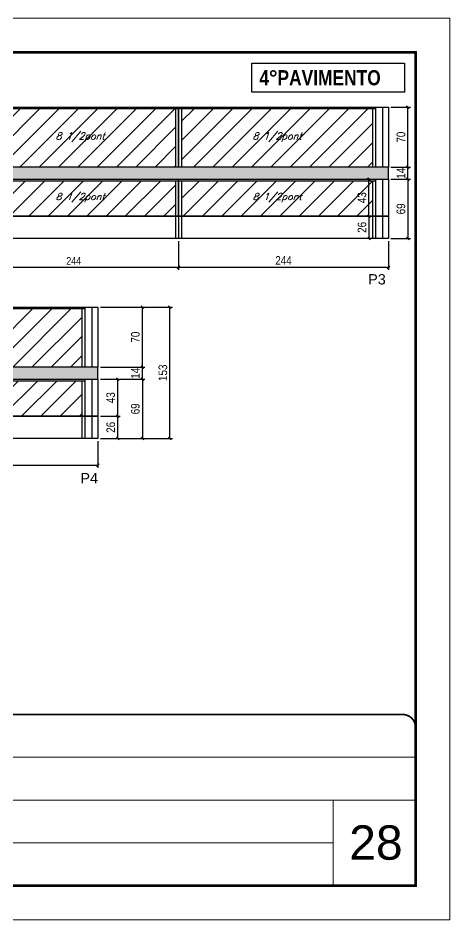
# Model space of a CAD drawing. Extents: x 3330 to 22105, y 1197 to 30204.
# Drawn here: x 18597 to 19100, y 21872 to 22922 of the extents above; entities that cross this region are included whole.
import ezdxf

# ---------------------------------------------------------------- set-up
doc = ezdxf.new("R2010")
doc.units = 0
doc.linetypes.add('CONTINUO', pattern=[0])
doc.linetypes.add('DASHED', pattern=[0.75, 0.5, -0.25])
for name, color, linetype in [('5', 5, 'Continuous'), ('COTA', 241, 'Continuous'), ('NOMENCLATURA', 7, 'Continuous'), ('Painéis', 200, 'Continuous'), ('SARR_2.2x7', 40, 'Continuous'), ('SARR_3.5x7', 81, 'Continuous'), ('texto', 7, 'Continuous')]:
    doc.layers.add(name, color=color, linetype=linetype)
for name, color, linetype, lineweight in [('CARIMBO', 255, 'Continuous', 9), ('Folhas', 255, 'Continuous', 9), ('Hachura', 251, 'Continuous', 9), ('SARRAFO DE PRESSAO', 251, 'DASHED', 9)]:
    doc.layers.add(name, color=color, linetype=linetype, lineweight=lineweight)
doc.styles.add('ARIAL', font='arial.ttf')
doc.styles.add('COTA TECNICA', font='techl___.ttf', dxfattribs={"height": 10})
doc.styles.add('COTA TECNICA-50', font='techl___.ttf', dxfattribs={"height": 9})
doc.styles.add('Romans', font='romans.shx')
doc.styles.get("Standard").update_dxf_attribs({"font": 'arial.ttf'})
doc.styles.add('TECNICA', font='techb___.ttf', dxfattribs={"height": 10})
doc.dimstyles.new('COTA PAINEL-50', dxfattribs={"dimtxt": 9, "dimasz": 3, "dimexe": 3, "dimexo": 3, "dimgap": 3, "dimtad": 1, "dimdec": 1, "dimzin": 12, "dimdsep": 46, "dimtxsty": 'COTA TECNICA-50', "dimblk1": 'OBLIQUE', "dimblk2": 'OBLIQUE', "dimsah": 1, "dimcen": 0.9, "dimclrd": 4, "dimclre": 4, "dimclrt": 240, "dimadec": 1, "dimazin": 3, "dimtfac": 1, "dimtdec": 1, "dimtmove": 0, "dimatfit": 3, "dimfxl": 1, "dimtolj": 1, "dimtzin": 12, "dimarcsym": 0})
doc.dimstyles.new('PAINEL', dxfattribs={"dimtxt": 10, "dimasz": 3, "dimexe": 3, "dimexo": 3, "dimgap": 3, "dimtad": 1, "dimdec": 1, "dimzin": 12, "dimdsep": 46, "dimtxsty": 'COTA TECNICA', "dimblk1": 'OBLIQUE', "dimblk2": 'OBLIQUE', "dimsah": 1, "dimcen": 0.9, "dimclrd": 4, "dimclre": 4, "dimclrt": 240, "dimadec": 1, "dimazin": 3, "dimtfac": 1, "dimtdec": 1, "dimtmove": 0, "dimatfit": 3, "dimfxl": 1, "dimtolj": 1, "dimtzin": 12, "dimarcsym": 0})
pattern_1 = [(45, (-116174.941, -6575.657), (-11.2253202, 11.2253202), [])]

# ---------------------------------------------------------------- blocks, each defined once
blk = doc.blocks.new('9999999999')
at = {"color": 30, "linetype": 'CONTINUO'}
for p, q in [((98564.6, 34379.6), (99584, 34379.6)), ((98564.6, 34329.8), (99488, 34329.8)), ((99584, 34329.8), (99488, 34329.8)), ((99488, 34329.8), (99488, 34230.2)), ((98564.6, 34280), (99488, 34280))]:
    blk.add_line(p, q, dxfattribs=at)
at = {"color": 30, "linetype": 'CONTINUO', "const_width": 2}
blk.add_lwpolyline([(99584, 34230.2), (99584, 34414.4, 0.414214), (99569, 34429.4), (98229, 34429.4, 0.414214), (98214, 34414.4), (98214, 34245.2, 0.414214), (98229, 34230.2), (99584, 34230.2)], format="xyb", dxfattribs=at)
at = {"layer": 'Folhas'}
blk.add_lwpolyline([(98139, 34190.2), (99624, 34190.2), (99624, 35240.2), (98139, 35240.2)], close=True, dxfattribs=at)
at = {"layer": 'Folhas', "color": 30, "const_width": 3}
blk.add_lwpolyline([(98214, 34230.2), (99584, 34230.2), (99584, 35200.2), (98214, 35200.2)], close=True, dxfattribs=at)
blk = doc.blocks.new('_Oblique')
at = {"color": 0, "linetype": 'ByBlock', "lineweight": -2}
blk.add_line((-0.5, -0.5), (0.5, 0.5), dxfattribs=at)
blk = doc.blocks.new('*D2610')
at = {"layer": 'COTA', "color": 4, "linetype": 'ByBlock', "lineweight": -2, "transparency": 16777216}
for p, q in [((18540, 22662), (18540, 22628.4)), ((18784, 22662), (18784, 22628.4)), ((18784, 22631.4), (18540, 22631.4))]:
    blk.add_line(p, q, dxfattribs=at)
at = {"layer": 'Defpoints', "color": 0, "linetype": 'ByBlock', "transparency": 16777216}
for p in [(18540, 22665), (18784, 22665), (18540, 22631.4)]:
    blk.add_point(p, dxfattribs=at)
at = {"layer": 'COTA', "color": 4, "linetype": 'ByBlock', "lineweight": -2, "transparency": 16777216, "xscale": 3, "yscale": 3, "zscale": 3, "rotation": 180}
blk.add_blockref('_Oblique', (18540, 22631.4), dxfattribs=at)
at = {"layer": 'COTA', "color": 4, "linetype": 'ByBlock', "lineweight": -2, "transparency": 16777216, "xscale": 3, "yscale": 3, "zscale": 3}
blk.add_blockref('_Oblique', (18784, 22631.4), dxfattribs=at)
at = {"layer": 'COTA', "color": 240, "linetype": 'ByBlock', "transparency": 16777216, "insert": (18662, 22639), "char_height": 9, "attachment_point": 5, "style": 'COTA TECNICA-50'}
blk.add_mtext('\\A1;244', dxfattribs=at)
blk = doc.blocks.new('*D2611')
at = {"layer": 'COTA', "color": 4, "linetype": 'ByBlock', "lineweight": -2, "transparency": 16777216}
for p, q in [((18784, 22662), (18784, 22628.4)), ((19028, 22662), (19028, 22628.4)), ((19028, 22631.4), (18784, 22631.4))]:
    blk.add_line(p, q, dxfattribs=at)
at = {"layer": 'Defpoints', "color": 0, "linetype": 'ByBlock', "transparency": 16777216}
for p in [(18784, 22665), (19028, 22665), (18784, 22631.4)]:
    blk.add_point(p, dxfattribs=at)
at = {"layer": 'COTA', "color": 4, "linetype": 'ByBlock', "lineweight": -2, "transparency": 16777216, "xscale": 3, "yscale": 3, "zscale": 3, "rotation": 180}
blk.add_blockref('_Oblique', (18784, 22631.4), dxfattribs=at)
at = {"layer": 'COTA', "color": 4, "linetype": 'ByBlock', "lineweight": -2, "transparency": 16777216, "xscale": 3, "yscale": 3, "zscale": 3}
blk.add_blockref('_Oblique', (19028, 22631.4), dxfattribs=at)
at = {"layer": 'COTA', "color": 240, "linetype": 'ByBlock', "transparency": 16777216, "insert": (18906, 22639.5), "char_height": 10, "attachment_point": 5, "style": 'COTA TECNICA'}
blk.add_mtext('\\A1;244', dxfattribs=at)
blk = doc.blocks.new('*D2612')
at = {"layer": 'COTA', "color": 4, "linetype": 'ByBlock', "lineweight": -2, "transparency": 16777216}
for p, q in [((19031, 22734), (19053.7, 22734)), ((19050.7, 22734), (19050.7, 22665)), ((19031, 22665), (19053.7, 22665))]:
    blk.add_line(p, q, dxfattribs=at)
at = {"layer": 'Defpoints', "color": 0, "linetype": 'ByBlock', "transparency": 16777216}
for p in [(19028, 22734), (19028, 22665), (19050.7, 22665)]:
    blk.add_point(p, dxfattribs=at)
at = {"layer": 'COTA', "color": 4, "linetype": 'ByBlock', "lineweight": -2, "transparency": 16777216, "xscale": 3, "yscale": 3, "zscale": 3}
for p, rotation in [((19050.7, 22734), 90), ((19050.7, 22665), 270)]:
    blk.add_blockref('_Oblique', p, dxfattribs=dict(at, rotation=rotation))
at = {"layer": 'COTA', "color": 240, "linetype": 'ByBlock', "transparency": 16777216, "insert": (19042.6, 22699.5), "char_height": 10, "attachment_point": 5, "rotation": 90, "style": 'COTA TECNICA'}
blk.add_mtext('\\A1;69', dxfattribs=at)
blk = doc.blocks.new('*D2613')
at = {"layer": 'COTA', "color": 4, "linetype": 'ByBlock', "lineweight": -2, "transparency": 16777216}
for p, q in [((19031, 22818), (19053.7, 22818)), ((19050.7, 22748), (19050.7, 22818)), ((19031, 22748), (19053.7, 22748))]:
    blk.add_line(p, q, dxfattribs=at)
at = {"layer": 'Defpoints', "color": 0, "linetype": 'ByBlock', "transparency": 16777216}
for p in [(19028, 22818), (19050.7, 22818), (19028, 22748)]:
    blk.add_point(p, dxfattribs=at)
at = {"layer": 'COTA', "color": 4, "linetype": 'ByBlock', "lineweight": -2, "transparency": 16777216, "xscale": 3, "yscale": 3, "zscale": 3}
for p, rotation in [((19050.7, 22818), 90), ((19050.7, 22748), 270)]:
    blk.add_blockref('_Oblique', p, dxfattribs=dict(at, rotation=rotation))
at = {"layer": 'COTA', "color": 240, "linetype": 'ByBlock', "transparency": 16777216, "insert": (19042.6, 22783), "char_height": 10, "attachment_point": 5, "rotation": 90, "style": 'COTA TECNICA'}
blk.add_mtext('\\A1;70', dxfattribs=at)
blk = doc.blocks.new('*D2614')
at = {"layer": 'COTA', "color": 4, "linetype": 'ByBlock', "lineweight": -2, "transparency": 16777216}
for p, q in [((19031, 22748), (19053.7, 22748)), ((19050.7, 22734), (19050.7, 22748)), ((19031, 22734), (19053.7, 22734))]:
    blk.add_line(p, q, dxfattribs=at)
at = {"layer": 'Defpoints', "color": 0, "linetype": 'ByBlock', "transparency": 16777216}
for p in [(19028, 22748), (19050.7, 22748), (19028, 22734)]:
    blk.add_point(p, dxfattribs=at)
at = {"layer": 'COTA', "color": 4, "linetype": 'ByBlock', "lineweight": -2, "transparency": 16777216, "xscale": 3, "yscale": 3, "zscale": 3}
for p, rotation in [((19050.7, 22748), 90), ((19050.7, 22734), 270)]:
    blk.add_blockref('_Oblique', p, dxfattribs=dict(at, rotation=rotation))
at = {"layer": 'COTA', "color": 240, "linetype": 'ByBlock', "transparency": 16777216, "insert": (19042.6, 22741), "char_height": 10, "attachment_point": 5, "rotation": 90, "style": 'COTA TECNICA'}
blk.add_mtext('\\A1;14', dxfattribs=at)
blk = doc.blocks.new('*D2570')
at = {"layer": 'COTA', "color": 4, "linetype": 'ByBlock', "lineweight": -2, "transparency": 16777216}
for p, q in [((18446, 22429.2), (18446, 22398.2)), ((18690, 22429.2), (18690, 22398.2)), ((18446, 22401.2), (18690, 22401.2))]:
    blk.add_line(p, q, dxfattribs=at)
at = {"layer": 'Defpoints', "color": 0, "linetype": 'ByBlock', "transparency": 16777216}
for p in [(18446, 22432.2), (18690, 22432.2), (18690, 22401.2)]:
    blk.add_point(p, dxfattribs=at)
at = {"layer": 'COTA', "color": 4, "linetype": 'ByBlock', "lineweight": -2, "transparency": 16777216, "xscale": 3, "yscale": 3, "zscale": 3, "rotation": 180}
blk.add_blockref('_Oblique', (18446, 22401.2), dxfattribs=at)
at = {"layer": 'COTA', "color": 4, "linetype": 'ByBlock', "lineweight": -2, "transparency": 16777216, "xscale": 3, "yscale": 3, "zscale": 3}
blk.add_blockref('_Oblique', (18690, 22401.2), dxfattribs=at)
at = {"layer": 'COTA', "color": 240, "linetype": 'ByBlock', "transparency": 16777216, "insert": (18568, 22409.2), "char_height": 10, "attachment_point": 5, "style": 'COTA TECNICA'}
blk.add_mtext('\\A1;244', dxfattribs=at)
blk = doc.blocks.new('*D2571')
at = {"layer": 'COTA', "color": 4, "linetype": 'ByBlock', "lineweight": -2, "transparency": 16777216}
for p, q in [((18693, 22501.2), (18744.9, 22501.2)), ((18741.9, 22501.2), (18741.9, 22432.2)), ((18693, 22432.2), (18744.9, 22432.2))]:
    blk.add_line(p, q, dxfattribs=at)
at = {"layer": 'Defpoints', "color": 0, "linetype": 'ByBlock', "transparency": 16777216}
for p in [(18690, 22501.2), (18690, 22432.2), (18741.9, 22432.2)]:
    blk.add_point(p, dxfattribs=at)
at = {"layer": 'COTA', "color": 4, "linetype": 'ByBlock', "lineweight": -2, "transparency": 16777216, "xscale": 3, "yscale": 3, "zscale": 3}
for p, rotation in [((18741.9, 22501.2), 90), ((18741.9, 22432.2), 270)]:
    blk.add_blockref('_Oblique', p, dxfattribs=dict(at, rotation=rotation))
at = {"layer": 'COTA', "color": 240, "linetype": 'ByBlock', "transparency": 16777216, "insert": (18733.7, 22466.7), "char_height": 10, "attachment_point": 5, "rotation": 90, "style": 'COTA TECNICA'}
blk.add_mtext('\\A1;69', dxfattribs=at)
blk = doc.blocks.new('*D2572')
at = {"layer": 'COTA', "color": 4, "linetype": 'ByBlock', "lineweight": -2, "transparency": 16777216}
for p, q in [((18693, 22585.2), (18744.9, 22585.2)), ((18741.9, 22515.2), (18741.9, 22585.2)), ((18693, 22515.2), (18744.9, 22515.2))]:
    blk.add_line(p, q, dxfattribs=at)
at = {"layer": 'Defpoints', "color": 0, "linetype": 'ByBlock', "transparency": 16777216}
for p in [(18690, 22585.2), (18741.9, 22585.2), (18690, 22515.2)]:
    blk.add_point(p, dxfattribs=at)
at = {"layer": 'COTA', "color": 4, "linetype": 'ByBlock', "lineweight": -2, "transparency": 16777216, "xscale": 3, "yscale": 3, "zscale": 3}
for p, rotation in [((18741.9, 22585.2), 90), ((18741.9, 22515.2), 270)]:
    blk.add_blockref('_Oblique', p, dxfattribs=dict(at, rotation=rotation))
at = {"layer": 'COTA', "color": 240, "linetype": 'ByBlock', "transparency": 16777216, "insert": (18733.8, 22550.2), "char_height": 10, "attachment_point": 5, "rotation": 90, "style": 'COTA TECNICA'}
blk.add_mtext('\\A1;70', dxfattribs=at)
blk = doc.blocks.new('*D2573')
at = {"layer": 'COTA', "color": 4, "linetype": 'ByBlock', "lineweight": -2, "transparency": 16777216}
for p, q in [((18693, 22515.2), (18744.9, 22515.2)), ((18741.9, 22501.2), (18741.9, 22515.2)), ((18693, 22501.2), (18744.9, 22501.2))]:
    blk.add_line(p, q, dxfattribs=at)
at = {"layer": 'Defpoints', "color": 0, "linetype": 'ByBlock', "transparency": 16777216}
for p in [(18690, 22515.2), (18741.9, 22515.2), (18690, 22501.2)]:
    blk.add_point(p, dxfattribs=at)
at = {"layer": 'COTA', "color": 4, "linetype": 'ByBlock', "lineweight": -2, "transparency": 16777216, "xscale": 3, "yscale": 3, "zscale": 3}
for p, rotation in [((18741.9, 22515.2), 90), ((18741.9, 22501.2), 270)]:
    blk.add_blockref('_Oblique', p, dxfattribs=dict(at, rotation=rotation))
at = {"layer": 'COTA', "color": 240, "linetype": 'ByBlock', "transparency": 16777216, "insert": (18733.8, 22508.2), "char_height": 10, "attachment_point": 5, "rotation": 90, "style": 'COTA TECNICA'}
blk.add_mtext('\\A1;14', dxfattribs=at)
blk = doc.blocks.new('*D2574')
at = {"layer": 'COTA', "color": 4, "linetype": 'ByBlock', "lineweight": -2, "transparency": 16777216}
for p, q in [((18693, 22585.2), (18776.9, 22585.2)), ((18773.9, 22432.2), (18773.9, 22585.2)), ((18693, 22432.2), (18776.9, 22432.2))]:
    blk.add_line(p, q, dxfattribs=at)
at = {"layer": 'Defpoints', "color": 0, "linetype": 'ByBlock', "transparency": 16777216}
for p in [(18690, 22585.2), (18773.9, 22585.2), (18690, 22432.2)]:
    blk.add_point(p, dxfattribs=at)
at = {"layer": 'COTA', "color": 4, "linetype": 'ByBlock', "lineweight": -2, "transparency": 16777216, "xscale": 3, "yscale": 3, "zscale": 3}
for p, rotation in [((18773.9, 22585.2), 90), ((18773.9, 22432.2), 270)]:
    blk.add_blockref('_Oblique', p, dxfattribs=dict(at, rotation=rotation))
at = {"layer": 'COTA', "color": 240, "linetype": 'ByBlock', "transparency": 16777216, "insert": (18765.7, 22508.7), "char_height": 10, "attachment_point": 5, "rotation": 90, "style": 'COTA TECNICA'}
blk.add_mtext('\\A1;153', dxfattribs=at)
blk = doc.blocks.new('*D2575')
at = {"layer": 'COTA', "color": 4, "linetype": 'ByBlock', "lineweight": -2, "transparency": 16777216}
for p, q in [((19006.5, 22691), (19002.4, 22691)), ((19005.4, 22691), (19005.4, 22665)), ((19006.5, 22665), (19002.4, 22665))]:
    blk.add_line(p, q, dxfattribs=at)
at = {"layer": 'Defpoints', "color": 0, "linetype": 'ByBlock', "transparency": 16777216}
for p in [(19009.5, 22691), (19005.4, 22665), (19009.5, 22665)]:
    blk.add_point(p, dxfattribs=at)
at = {"layer": 'COTA', "color": 4, "linetype": 'ByBlock', "lineweight": -2, "transparency": 16777216, "xscale": 3, "yscale": 3, "zscale": 3}
for p, rotation in [((19005.4, 22691), 90), ((19005.4, 22665), 270)]:
    blk.add_blockref('_Oblique', p, dxfattribs=dict(at, rotation=rotation))
at = {"layer": 'COTA', "color": 240, "linetype": 'ByBlock', "transparency": 16777216, "insert": (18997.3, 22678), "char_height": 10, "attachment_point": 5, "rotation": 90, "style": 'COTA TECNICA'}
blk.add_mtext('\\A1;26', dxfattribs=at)
blk = doc.blocks.new('*D2582')
at = {"layer": 'COTA', "color": 4, "linetype": 'ByBlock', "lineweight": -2, "transparency": 16777216}
for p, q in [((19006.5, 22734), (19002.4, 22734)), ((19005.4, 22691), (19005.4, 22734)), ((19006.5, 22691), (19002.4, 22691))]:
    blk.add_line(p, q, dxfattribs=at)
at = {"layer": 'Defpoints', "color": 0, "linetype": 'ByBlock', "transparency": 16777216}
for p in [(19005.4, 22734), (19009.5, 22734), (19009.5, 22691)]:
    blk.add_point(p, dxfattribs=at)
at = {"layer": 'COTA', "color": 4, "linetype": 'ByBlock', "lineweight": -2, "transparency": 16777216, "xscale": 3, "yscale": 3, "zscale": 3}
for p, rotation in [((19005.4, 22734), 90), ((19005.4, 22691), 270)]:
    blk.add_blockref('_Oblique', p, dxfattribs=dict(at, rotation=rotation))
at = {"layer": 'COTA', "color": 240, "linetype": 'ByBlock', "transparency": 16777216, "insert": (18997.2, 22712.5), "char_height": 10, "attachment_point": 5, "rotation": 90, "style": 'COTA TECNICA'}
blk.add_mtext('\\A1;43', dxfattribs=at)
blk = doc.blocks.new('*D2583')
at = {"layer": 'COTA', "color": 4, "linetype": 'ByBlock', "lineweight": -2, "transparency": 16777216}
for p, q in [((18693, 22458.2), (18716.2, 22458.2)), ((18713.2, 22432.2), (18713.2, 22458.2)), ((18693, 22432.2), (18716.2, 22432.2))]:
    blk.add_line(p, q, dxfattribs=at)
at = {"layer": 'Defpoints', "color": 0, "linetype": 'ByBlock', "transparency": 16777216}
for p in [(18690, 22458.2), (18713.2, 22458.2), (18690, 22432.2)]:
    blk.add_point(p, dxfattribs=at)
at = {"layer": 'COTA', "color": 4, "linetype": 'ByBlock', "lineweight": -2, "transparency": 16777216, "xscale": 3, "yscale": 3, "zscale": 3}
for p, rotation in [((18713.2, 22458.2), 90), ((18713.2, 22432.2), 270)]:
    blk.add_blockref('_Oblique', p, dxfattribs=dict(at, rotation=rotation))
at = {"layer": 'COTA', "color": 240, "linetype": 'ByBlock', "transparency": 16777216, "insert": (18705.1, 22445.2), "char_height": 10, "attachment_point": 5, "rotation": 90, "style": 'COTA TECNICA'}
blk.add_mtext('\\A1;26', dxfattribs=at)
blk = doc.blocks.new('*D2584')
at = {"layer": 'COTA', "color": 4, "linetype": 'ByBlock', "lineweight": -2, "transparency": 16777216}
for p, q in [((18693, 22501.2), (18716.2, 22501.2)), ((18713.2, 22458.2), (18713.2, 22501.2)), ((18693, 22458.2), (18716.2, 22458.2))]:
    blk.add_line(p, q, dxfattribs=at)
at = {"layer": 'Defpoints', "color": 0, "linetype": 'ByBlock', "transparency": 16777216}
for p in [(18690, 22501.2), (18713.2, 22501.2), (18690, 22458.2)]:
    blk.add_point(p, dxfattribs=at)
at = {"layer": 'COTA', "color": 4, "linetype": 'ByBlock', "lineweight": -2, "transparency": 16777216, "xscale": 3, "yscale": 3, "zscale": 3}
for p, rotation in [((18713.2, 22501.2), 90), ((18713.2, 22458.2), 270)]:
    blk.add_blockref('_Oblique', p, dxfattribs=dict(at, rotation=rotation))
at = {"layer": 'COTA', "color": 240, "linetype": 'ByBlock', "transparency": 16777216, "insert": (18705, 22479.7), "char_height": 10, "attachment_point": 5, "rotation": 90, "style": 'COTA TECNICA'}
blk.add_mtext('\\A1;43', dxfattribs=at)

msp = doc.modelspace()

# ---------------------------------------------------------------- hatches: boundary and pattern name
at = {"layer": 'COTA', "linetype": 'ByBlock'}
h = msp.add_hatch(dxfattribs=at)
h.set_pattern_fill('AR-CONC', color=256, scale=0.03)
h.set_pattern_definition([(50, (-116174.9415, -6575.6573), (5.46554007, -0.47817257), [0.5715, -6.2865]), (355, (-116174.9415, -6575.657), (-1.05730264, 5.73170536), [0.4572, -5.02921753]), (100.4514447, (-116174.486, -6575.697), (4.40823741, 5.25353256), [0.48570026, -5.34270734]), (46.1842, (-116174.9415, -6574.133), (8.13237123, -1.26126984), [0.85725, -9.42975]), (96.6355576, (-116174.264, -6574.238), (7.122124, 7.42278374), [0.7285507, -8.01406824]), (351.184151, (-116174.9415, -6574.133), (7.122124, 7.42278374), [0.685799, -7.54379196]), (21, (-116174.1795, -6574.5143), (4.54843174, -3.06795595), [0.5715, -6.2865]), (326, (-116174.1795, -6574.514), (1.85406085, 5.52563898), [0.4572, -5.0292]), (71.451445, (-116173.8004, -6574.77), (6.40249258, 2.45768307), [0.48570026, -5.34269813]), (37.5, (-116174.9415, -6575.6573), (0.092658098, 2.536651166), [0, -4.96824, 0, -5.1054, 0, -5.04825]), (7.5, (-116174.9415, -6575.6573), (2.004589875, 3.005417245), [0, -2.91084, 0, -4.85394, 0, -1.92405]), (327.5, (-116176.6407, -6575.6573), (4.067717855, -0.17186232), [0, -1.905, 0, -5.9436, 0, -7.8867]), (317.5, (-116177.4027, -6575.6573), (4.44387544, 0.76279473), [0, -2.4765, 0, -3.94716, 0, -5.6007])])
h.paths.add_polyline_path([(18540.04, 22818.03), (18515.04, 22818.03), (18515.04, 22748.03), (18271.04, 22748.03), (18027.04, 22748.03), (18027.04, 22734.03), (18271.04, 22734.03), (18515.04, 22734.03), (18515.04, 22691.03), (18515.04, 22665.03), (18540.04, 22665.03), (18540.04, 22691.03), (18540.04, 22734.03), (18784.04, 22734.03), (19028.04, 22734.03), (19028.04, 22748.03), (18784.04, 22748.03), (18540.04, 22748.03)])
h = msp.add_hatch(dxfattribs=at)
h.set_pattern_fill('AR-CONC', color=256, scale=0.03)
h.set_pattern_definition([(50, (-113004.9415, -7732.659), (5.46554007, -0.47817257), [0.5715, -6.2865]), (355, (-113004.9415, -7732.659), (-1.05730264, 5.73170536), [0.4572, -5.02921753]), (100.4514447, (-113004.486, -7732.699), (4.40823741, 5.25353256), [0.48570026, -5.34270734]), (46.1842, (-113004.9415, -7731.135), (8.13237123, -1.26126984), [0.85725, -9.42975]), (96.6355576, (-113004.264, -7731.24), (7.122124, 7.42278374), [0.7285507, -8.01406824]), (351.184151, (-113004.9415, -7731.135), (7.122124, 7.42278374), [0.685799, -7.54379196]), (21, (-113004.1795, -7731.516), (4.54843174, -3.06795595), [0.5715, -6.2865]), (326, (-113004.1795, -7731.516), (1.85406085, 5.52563898), [0.4572, -5.0292]), (71.451445, (-113003.8004, -7731.7717), (6.40249258, 2.45768307), [0.48570026, -5.34269813]), (37.5, (-113004.9415, -7732.659), (0.092658098, 2.536651166), [0, -4.96824, 0, -5.1054, 0, -5.04825]), (7.5, (-113004.9415, -7732.659), (2.004589875, 3.005417245), [0, -2.91084, 0, -4.85394, 0, -1.92405]), (327.5, (-113006.6407, -7732.659), (4.067717855, -0.17186232), [0, -1.905, 0, -5.9436, 0, -7.8867]), (317.5, (-113007.4027, -7732.659), (4.44387544, 0.76279473), [0, -2.4765, 0, -3.94716, 0, -5.6007])])
h.paths.add_polyline_path([(18690.04, 22501.15), (18690.04, 22515.15), (18271.04, 22515.15), (18027.04, 22515.15), (18027.04, 22501.15), (18271.04, 22501.15)])
at = {"layer": 'Hachura', "linetype": 'ByBlock'}
h = msp.add_hatch(dxfattribs=at)
h.set_pattern_fill('ANSI31', color=256, scale=5)
h.set_pattern_definition(pattern_1)
h.paths.add_polyline_path([(18267.54, 22815.83), (18045.54, 22815.83), (18045.54, 22748.03), (18267.54, 22748.03)])
h.paths.add_polyline_path([(18496.54, 22748.03), (18496.54, 22815.83), (18274.54, 22815.83), (18274.54, 22748.03)])
h.paths.add_polyline_path([(18045.54, 22731.83), (18045.54, 22691.03), (18267.54, 22691.03), (18267.54, 22731.83)])
h.paths.add_polyline_path([(18274.54, 22691.03), (18496.54, 22691.03), (18496.54, 22731.83), (18274.54, 22731.83)])
h.paths.add_polyline_path([(18780.54, 22748.03), (18780.54, 22815.83), (18558.54, 22815.83), (18558.54, 22748.03)])
h.paths.add_polyline_path([(18558.54, 22731.83), (18558.54, 22691.03), (18780.54, 22691.03), (18780.54, 22731.83)])
h.paths.add_polyline_path([(19009.54, 22691.03), (19009.54, 22731.83), (18787.54, 22731.83), (18787.54, 22691.03)])
h.paths.add_polyline_path([(19009.54, 22748.03), (19009.54, 22815.83), (18787.54, 22815.83), (18787.54, 22748.03)])
h = msp.add_hatch(dxfattribs=at)
h.set_pattern_fill('ANSI31', color=256, scale=5)
h.set_pattern_definition(pattern_1)
h.paths.add_polyline_path([(18267.54, 22582.95), (18045.54, 22582.95), (18045.54, 22515.15), (18267.54, 22515.15)])
h.paths.add_polyline_path([(18274.54, 22582.95), (18274.54, 22515.15), (18442.54, 22515.15), (18442.54, 22582.95)])
h.paths.add_polyline_path([(18449.54, 22582.95), (18449.54, 22515.15), (18671.54, 22515.15), (18671.54, 22582.95)])
h.paths.add_polyline_path([(18671.54, 22458.15), (18671.54, 22498.95), (18449.54, 22498.95), (18449.54, 22458.15)])
h.paths.add_polyline_path([(18442.54, 22458.15), (18442.54, 22498.95), (18274.54, 22498.95), (18274.54, 22458.15)])
h.paths.add_polyline_path([(18267.54, 22458.15), (18267.54, 22498.95), (18045.54, 22498.95), (18045.54, 22458.15)])

# ---------------------------------------------------------------- linework, layer by layer
at = {"layer": 'COTA', "linetype": 'ByBlock'}
for p, q in [((19028.04, 22734.03), (19028.04, 22748.03)), ((18784.04, 22691.03), (18784.04, 22665.03)), ((18787.54, 22665.03), (18780.54, 22665.03)), ((19013.04, 22665.03), (19009.54, 22665.03)), ((18690.04, 22501.15), (18690.04, 22515.15)), ((18675.04, 22432.15), (18671.54, 22432.15))]:
    msp.add_line(p, q, dxfattribs=at)
at = {"layer": 'NOMENCLATURA'}
msp.add_lwpolyline([(18869.33, 22869.17), (19046.86, 22869.17), (19046.86, 22835.35), (18869.33, 22835.35)], close=True, dxfattribs=at)
at = {"layer": 'Painéis', "linetype": 'Continuous'}
msp.add_line((18784.04, 22691.03), (18784.04, 22734.03), dxfattribs=at)
for points in [[(18540.04, 22818.03), (18784.04, 22818.03), (18784.04, 22748.03), (18540.04, 22748.03)], [(18784.04, 22818.03), (19028.04, 22818.03), (19028.04, 22748.03), (18784.04, 22748.03)], [(18540.04, 22734.03), (18784.04, 22734.03), (18784.04, 22691.03), (18540.04, 22691.03)], [(18784.04, 22734.03), (19028.04, 22734.03), (19028.04, 22691.03), (18784.04, 22691.03)], [(18540.04, 22691.03), (19028.04, 22691.03), (19028.04, 22665.03), (18540.04, 22665.03)], [(18271.04, 22585.15), (18690.04, 22585.15), (18690.04, 22515.15), (18271.04, 22515.15)], [(18271.04, 22501.15), (18690.04, 22501.15), (18690.04, 22458.15), (18271.04, 22458.15)], [(18027.04, 22458.15), (18690.04, 22458.15), (18690.04, 22432.15), (18027.04, 22432.15)]]:
    msp.add_lwpolyline(points, close=True, dxfattribs=at)
at = {"layer": 'SARR_2.2x7', "linetype": 'Continuous'}
for p, q in [((19021.04, 22818.03), (19021.04, 22748.03)), ((18784.04, 22815.83), (18555.04, 22815.83)), ((19013.04, 22815.83), (18784.04, 22815.83)), ((19021.04, 22734.03), (19021.04, 22691.03)), ((18784.04, 22731.83), (18555.04, 22731.83)), ((19013.04, 22731.83), (18784.04, 22731.83)), ((19021.04, 22691.03), (19021.04, 22665.03)), ((18675.04, 22582.95), (18446.04, 22582.95)), ((18683.04, 22585.15), (18683.04, 22515.15)), ((18675.04, 22498.95), (18446.04, 22498.95)), ((18683.04, 22501.15), (18683.04, 22458.15)), ((18683.04, 22458.15), (18683.04, 22432.15))]:
    msp.add_line(p, q, dxfattribs=at)
at = {"layer": 'SARR_3.5x7'}
for p, q in [((19013.04, 22818.03), (19013.04, 22748.03)), ((18780.54, 22815.83), (18780.54, 22748.03)), ((18787.54, 22815.83), (18787.54, 22748.03)), ((19009.54, 22815.83), (19009.54, 22748.03)), ((19013.04, 22734.03), (19013.04, 22665.03)), ((18780.54, 22731.83), (18780.54, 22665.03)), ((18787.54, 22731.83), (18787.54, 22665.03)), ((19009.54, 22731.83), (19009.54, 22665.03)), ((18671.54, 22582.95), (18671.54, 22515.15)), ((18675.04, 22585.15), (18675.04, 22515.15)), ((18671.54, 22498.95), (18671.54, 22432.15)), ((18675.04, 22501.15), (18675.04, 22432.15))]:
    msp.add_line(p, q, dxfattribs=at)

# ---------------------------------------------------------------- block references
at = {"layer": 'SARRAFO DE PRESSAO', "color": 6, "linetype": 'ByBlock'}
msp.add_blockref('9999999999', (-80524.42, -12318.53), dxfattribs=at)

# ---------------------------------------------------------------- texts
at = {"layer": '5', "linetype": 'Continuous'}
for s, p in [('P3', (19004.44, 22611.51)), ('P4', (18669.8, 22379.97))]:
    msp.add_text(s, height=12, rotation=359.99996, dxfattribs=at).set_placement(p)
at = {"layer": 'CARIMBO', "style": 'ARIAL'}
msp.add_text('28', height=40, dxfattribs=at).set_placement((18982.42, 21941.82))
at = {"layer": 'NOMENCLATURA', "style": 'TECNICA'}
msp.add_text('4°PAVIMENTO ', height=17.6379, dxfattribs=at).set_placement((18877.91, 22843.36))
at = {"layer": 'texto', "color": 2, "char_height": 8, "attachment_point": 5, "style": 'Romans'}
for insert in [(18669.54, 22783.03), (18898.54, 22783.03), (18669.54, 22712.53), (18898.54, 22712.53)]:
    msp.add_mtext('{\\Q19;\\C256;8 1/2pont}', dxfattribs=dict(at, insert=insert))

# ---------------------------------------------------------------- dimensions: what is measured, and where the dimension line sits
at = {"layer": 'COTA', "linetype": 'ByBlock'}
for base, p1, p2, picture, middle in [((19050.69, 22818.03), (19028.04, 22748.03), (19028.04, 22818.03), '*D2613', (19042.59, 22783.03)), ((19005.43, 22734.03), (19009.54, 22691.03), (19009.54, 22734.03), '*D2582', (18997.21, 22712.53)), ((19050.69, 22665.03), (19028.04, 22734.03), (19028.04, 22665.03), '*D2612', (19042.56, 22699.53)), ((19005.43, 22665.03), (19009.54, 22691.03), (19009.54, 22665.03), '*D2575', (18997.33, 22678.03)), ((18741.87, 22585.15), (18690.04, 22515.15), (18690.04, 22585.15), '*D2572', (18733.77, 22550.15)), ((18773.88, 22585.15), (18690.04, 22432.15), (18690.04, 22585.15), '*D2574', (18765.66, 22508.65)), ((18741.87, 22432.15), (18690.04, 22501.15), (18690.04, 22432.15), '*D2571', (18733.74, 22466.65)), ((18713.24, 22458.15), (18690.04, 22432.15), (18690.04, 22458.15), '*D2583', (18705.14, 22445.15))]:
    dim = msp.add_linear_dim(base=base, p1=p1, p2=p2, angle=90, dimstyle='PAINEL', dxfattribs=at)
    dim.commit()
    dim.dimension.update_dxf_attribs({"geometry": picture, "text_midpoint": middle})
for base, p1, p2, picture, middle in [((19050.69, 22748.03), (19028.04, 22734.03), (19028.04, 22748.03), '*D2614', (19050.69, 22741.03)), ((18741.87, 22515.15), (18690.04, 22501.15), (18690.04, 22515.15), '*D2573', (18741.87, 22508.15))]:
    dim = msp.add_linear_dim(base=base, p1=p1, p2=p2, angle=90, dimstyle='PAINEL', dxfattribs=at)
    dim.commit()
    dim.dimension.update_dxf_attribs({"geometry": picture, "text_midpoint": middle, "dimtype": 160})
for base, p1, p2, angle, dimstyle, override, picture, middle in [((18540.04, 22631.41), (18784.04, 22665.03), (18540.04, 22665.03), 180, 'COTA PAINEL-50', {"dimarcsym": 1}, '*D2610', (18662.04, 22638.97)), ((18713.24, 22501.15), (18690.04, 22458.15), (18690.04, 22501.15), 90, 'PAINEL', {"dimtmove": 1}, '*D2584', (18705.02, 22479.65))]:
    dim = msp.add_linear_dim(base=base, p1=p1, p2=p2, angle=angle, dimstyle=dimstyle, override=override, dxfattribs=at)
    dim.commit()
    dim.dimension.update_dxf_attribs({"geometry": picture, "text_midpoint": middle})
dim = msp.add_linear_dim(base=(18784.04, 22631.41), p1=(19028.04, 22665.03), p2=(18784.04, 22665.03), dimstyle='PAINEL', dxfattribs=at)
dim.commit()
dim.dimension.update_dxf_attribs({"geometry": '*D2611', "text_midpoint": (18906.04, 22639.48)})
dim = msp.add_linear_dim(base=(18690.04, 22401.18), p1=(18446.04, 22432.15), p2=(18690.04, 22432.15), dimstyle='PAINEL', dxfattribs=at)
dim.commit()
dim.dimension.update_dxf_attribs({"geometry": '*D2570', "text_midpoint": (18568.04, 22401.18), "dimtype": 160})

doc.saveas('drawing.dxf')
